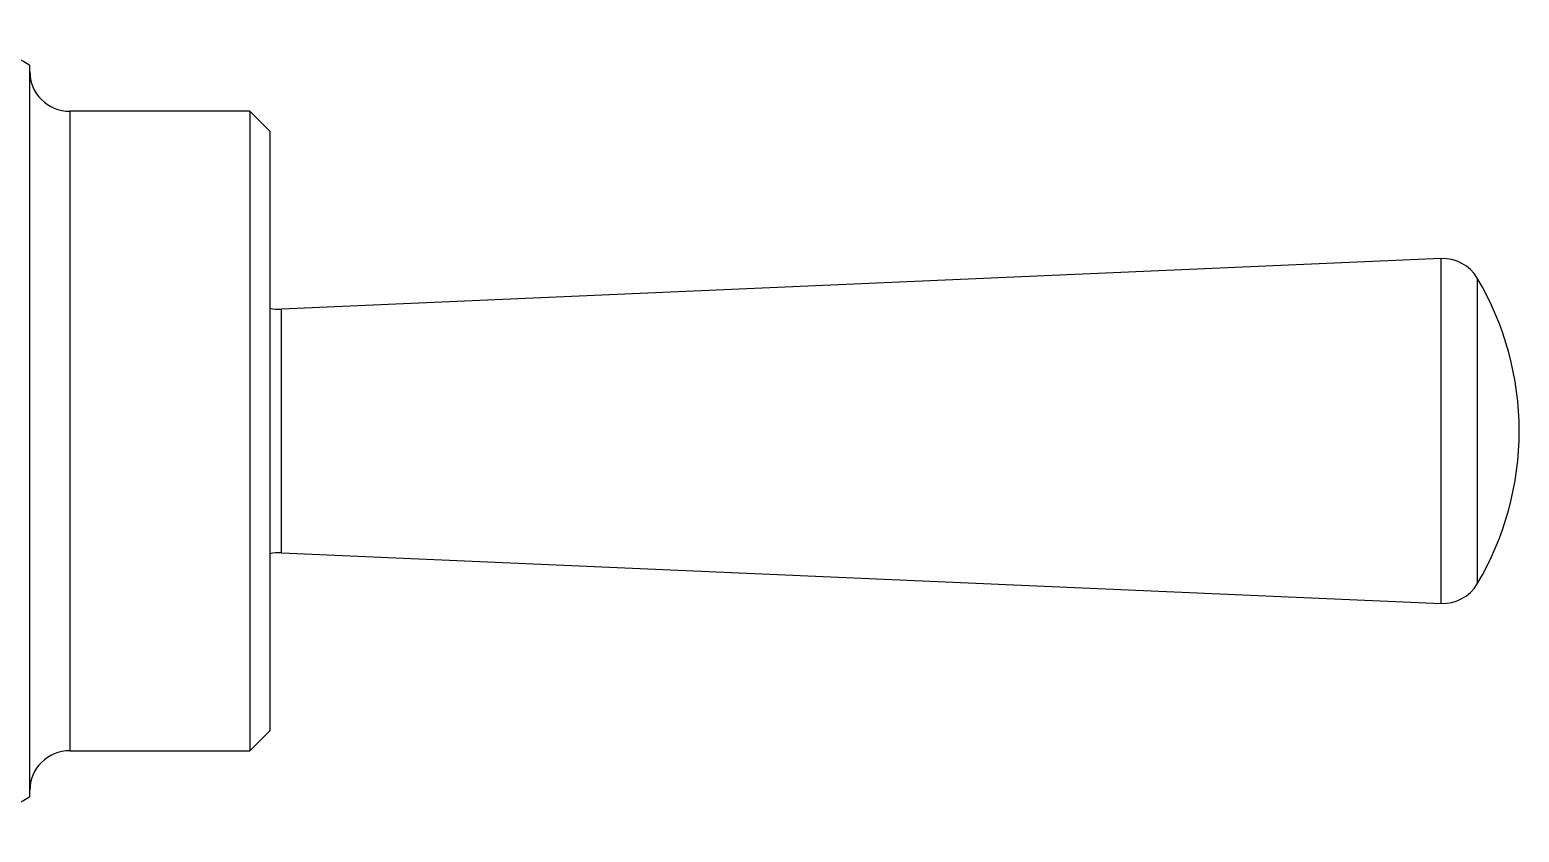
# Model space of a CAD drawing. Header units: millimetres. Extents: x 4257 to 5098, y 860 to 1455.
# Drawn here: x 4631.2 to 4705.7, y 1291.6 to 1331.8 of the extents above; entities that cross this region are included whole.
import ezdxf

# ---------------------------------------------------------------- set-up
doc = ezdxf.new("R2010")
doc.units = ezdxf.units.MM

msp = doc.modelspace()

# ---------------------------------------------------------------- linework, layer by layer
at = {"lineweight": 25}
for p, q in [((4631.192, 1293.38), (4631.192, 1329.98)), ((4642.192, 1327.68), (4633.192, 1327.68)), ((4633.192, 1327.68), (4633.192, 1295.68)), ((4643.192, 1326.68), (4642.192, 1327.68)), ((4642.192, 1327.68), (4642.192, 1295.68)), ((4643.192, 1326.68), (4643.192, 1296.68)), ((4701.786, 1320.309), (4643.779, 1317.771)), ((4701.786, 1303.051), (4701.786, 1320.309)), ((4703.593, 1319.331), (4703.593, 1304.029)), ((4643.779, 1311.68), (4643.779, 1317.771)), ((4643.779, 1305.589), (4643.779, 1311.68)), ((4643.779, 1305.589), (4701.786, 1303.051)), ((4642.192, 1295.68), (4643.192, 1296.68)), ((4633.192, 1295.68), (4642.192, 1295.68))]:
    msp.add_line(p, q, dxfattribs=at)
for centre, radius, start, end in [((4625.192, 1320.76), 11, 56.94427, 123.05573), ((4633.192, 1329.68), 2, 180, 270), ((4701.873, 1318.311), 2, 30.66913, 92.50509), ((4690.692, 1311.68), 15, 329.33087, 30.66913), ((4643.692, 1319.769), 2, 255.52174, 272.50509), ((4643.692, 1303.59), 2, 87.49491, 104.47826), ((4701.873, 1305.049), 2, 267.49491, 329.33087), ((4633.192, 1293.68), 2, 90, 180), ((4625.192, 1302.599), 11, 236.94427, 303.05573)]:
    msp.add_arc(centre, radius, start, end, dxfattribs=at)

doc.saveas('drawing.dxf')
